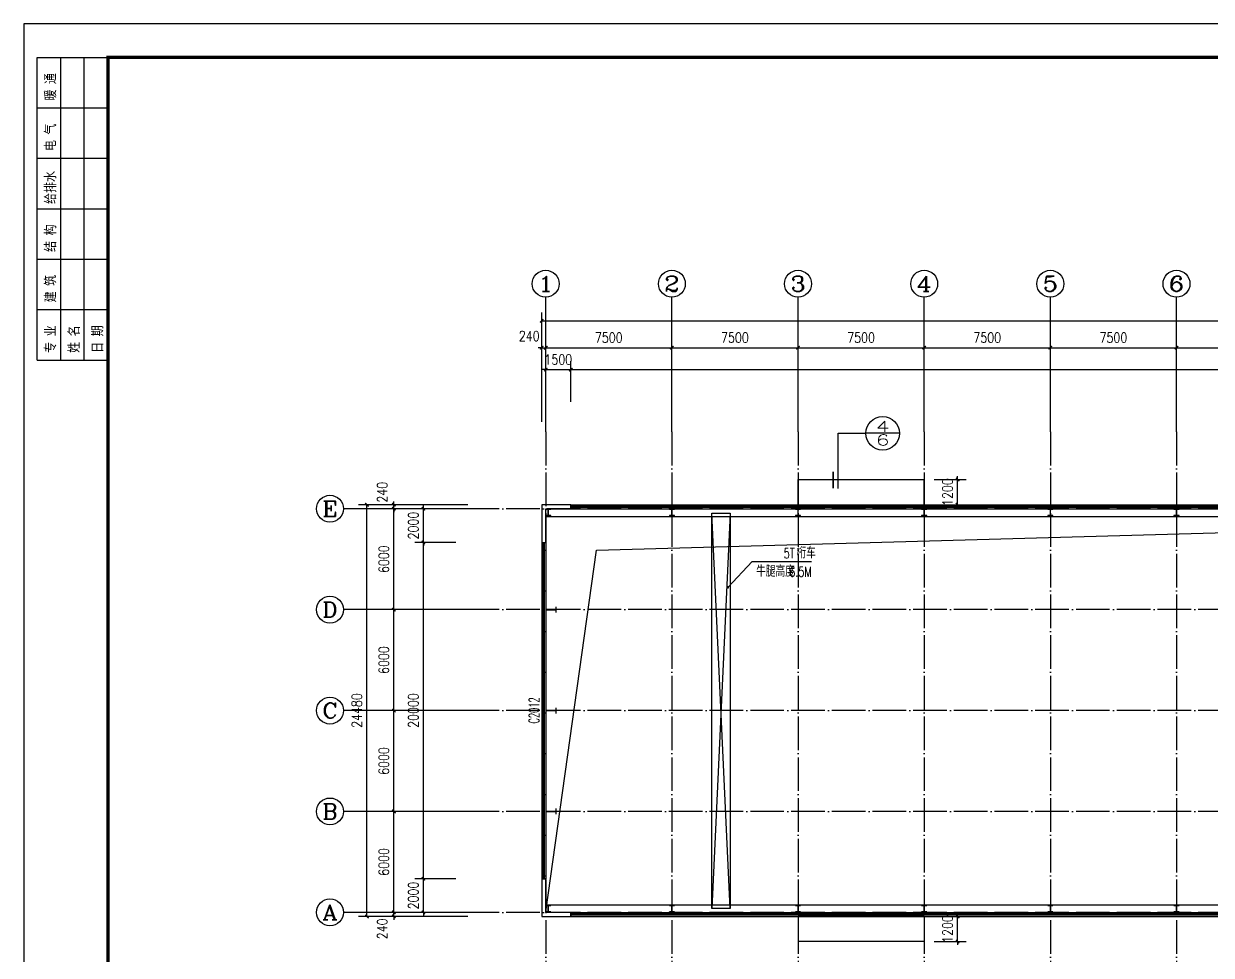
# Model space of a CAD drawing. Extents: x 3757684 to 3906284, y -130571 to 413559.
# Drawn here: x 3757684 to 3828280, y 116262 to 171652 of the extents above; entities that cross this region are included whole.
import ezdxf
from ezdxf.enums import TextEntityAlignment as Align

# ---------------------------------------------------------------- set-up
doc = ezdxf.new("R2010")
doc.units = 0
doc.header["$LTSCALE"] = 1000
doc.header["$MEASUREMENT"] = 0
doc.linetypes.add('DOTE', pattern=[2.42, 2, -0.2, 0.02, -0.2])
doc.layers.get('0').update_dxf_attribs({"color": 4, "linetype": 'CONTINUOUS'})
doc.layers.get('Defpoints').update_dxf_attribs({"linetype": 'CONTINUOUS'})
for name, color, linetype in [('AXIS', 3, 'CONTINUOUS'), ('AXIS_TEXT', 7, 'CONTINUOUS'), ('COLUMN', 9, 'CONTINUOUS'), ('DIM_IDEN', 3, 'CONTINUOUS'), ('DIM_LEAD', 3, 'CONTINUOUS'), ('DOTE', 1, 'CONTINUOUS'), ('PUB_DIM', 3, 'CONTINUOUS'), ('PUB_TEXT', 7, 'CONTINUOUS'), ('PUB_TITLE', 4, 'CONTINUOUS'), ('STAIR', 2, 'CONTINUOUS'), ('WALL', 5, 'CONTINUOUS'), ('WINDOW', 4, 'CONTINUOUS')]:
    doc.layers.add(name, color=color, linetype=linetype)
doc.styles.add('_SIMPLEX', font='SIMPLEX.shx', dxfattribs={"width": 0.8})
doc.styles.add('_TCH_AXIS', font='COMPLEX', dxfattribs={"bigfont": 'GBCBIG'})
doc.styles.add('_TCH_DIM', font='SIMPLEX', dxfattribs={"bigfont": 'GBCBIG'})
doc.styles.add('_TCH_LABEL', font='COMPLEX', dxfattribs={"bigfont": 'GBCBIG'})
doc.styles.add('COMPLEX', font='COMPLEX')
doc.styles.add('DIM_FONT', font='SIMPLEX.shx', dxfattribs={"width": 0.8})
doc.styles.add('ht', font='simhei_0.ttf', dxfattribs={"width": 0.8})
doc.dimstyles.new('DIMN200', dxfattribs={"dimscale": 2, "dimtxt": 300, "dimasz": 100, "dimexe": 250, "dimexo": 300, "dimgap": 150, "dimtad": 1, "dimdec": 0, "dimzin": 0, "dimdsep": 46, "dimtxsty": 'DIM_FONT', "dimblk": 'ARCHTICK', "dimcen": 0.09, "dimclrt": 7, "dimazin": 2, "dimtfac": 1, "dimtdec": 0, "dimtix": 1, "dimtmove": 2, "dimatfit": 3, "dimfxl": 0, "dimtolj": 1, "dimtzin": 0, "dimarcsym": 0})

# ---------------------------------------------------------------- blocks, each defined once
blk = doc.blocks.new('A$C24B85BD5')
at = {"layer": 'PUB_TITLE'}
for p, q in [((0, 0), (0, 13500)), ((0, 13500), (3150, 13500)), ((1050, 0), (1050, 13500)), ((2100, 0), (2100, 13500)), ((3150, 0), (3150, 13500)), ((0, 11250), (3150, 11250)), ((0, 9000), (3150, 9000)), ((0, 6750), (3150, 6750)), ((0, 4500), (3150, 4500)), ((0, 2250), (3150, 2250)), ((0, 0), (3150, 0))]:
    blk.add_line(p, q, dxfattribs=at)
at = {"layer": 'PUB_TITLE', "style": 'ht', "width": 0.8}
for s, p in [('暖 通', (804, 11572)), ('电 气', (804, 9322)), ('给排水', (804, 6961)), ('结 构', (804, 4822)), ('建 筑', (804, 2572)), ('专 业', (804, 322)), ('姓 名', (1854, 322)), ('日 期', (2904, 322))]:
    blk.add_text(s, height=450, rotation=90, dxfattribs=at).set_placement(p)
blk = doc.blocks.new('_ArchTick')
at = {"color": 0, "linetype": 'ByBlock', "const_width": 0.4}
blk.add_lwpolyline([(-0.5, -0.5), (0.5, 0.5)], dxfattribs=at)
blk = doc.blocks.new('*D28')
at = {"layer": 'Defpoints', "color": 0}
for p in [(3811214, 118573), (3813200, 118573), (3811214, 117073)]:
    blk.add_point(p, dxfattribs=at)
at = {"layer": 'PUB_DIM', "color": 0, "lineweight": -2}
for p, q in [((3813200, 118573), (3813200, 118773)), ((3811814, 118573), (3813700, 118573)), ((3813200, 117073), (3813200, 118573)), ((3811814, 117073), (3813700, 117073)), ((3813200, 117073), (3813200, 116873))]:
    blk.add_line(p, q, dxfattribs=at)
at = {"layer": 'PUB_DIM', "color": 0, "lineweight": -2, "xscale": 200, "yscale": 200, "zscale": 200}
for p, rotation in [((3813200, 118573), 270), ((3813200, 117073), 90)]:
    blk.add_blockref('_ArchTick', p, dxfattribs=dict(at, rotation=rotation))
at = {"layer": 'PUB_DIM', "color": 7, "insert": (3812600, 117823), "char_height": 600, "attachment_point": 5, "rotation": 90, "style": 'DIM_FONT'}
blk.add_mtext('\\A1;1200', dxfattribs=at)
blk = doc.blocks.new('*D30')
at = {"layer": 'Defpoints', "color": 0}
for p in [(3811214, 144553), (3813200, 144553), (3811214, 143053)]:
    blk.add_point(p, dxfattribs=at)
at = {"layer": 'PUB_DIM', "color": 0, "lineweight": -2}
for p, q in [((3813200, 144553), (3813200, 144753)), ((3811814, 144553), (3813700, 144553)), ((3813200, 143053), (3813200, 144553)), ((3811814, 143053), (3813700, 143053)), ((3813200, 143053), (3813200, 142853))]:
    blk.add_line(p, q, dxfattribs=at)
at = {"layer": 'PUB_DIM', "color": 0, "lineweight": -2, "xscale": 200, "yscale": 200, "zscale": 200}
for p, rotation in [((3813200, 144553), 270), ((3813200, 143053), 90)]:
    blk.add_blockref('_ArchTick', p, dxfattribs=dict(at, rotation=rotation))
at = {"layer": 'PUB_DIM', "color": 7, "insert": (3812600, 143803), "char_height": 600, "attachment_point": 5, "rotation": 90, "style": 'DIM_FONT'}
blk.add_mtext('\\A1;1200', dxfattribs=at)
blk = doc.blocks.new('*D65')
at = {"layer": 'AXIS', "color": 0, "lineweight": -2}
for p, q in [((3784088, 118813), (3779188, 118813)), ((3779688, 118813), (3779688, 119013)), ((3779688, 118573), (3779688, 118813)), ((3784088, 118573), (3779188, 118573)), ((3779688, 118573), (3779688, 118373))]:
    blk.add_line(p, q, dxfattribs=at)
at = {"layer": 'Defpoints', "color": 0}
for p in [(3779688, 118813), (3784688, 118813), (3784688, 118573)]:
    blk.add_point(p, dxfattribs=at)
at = {"layer": 'AXIS', "color": 0, "lineweight": -2, "xscale": 200, "yscale": 200, "zscale": 200}
for p, rotation in [((3779688, 118813), 270), ((3779688, 118573), 90)]:
    blk.add_blockref('_ArchTick', p, dxfattribs=dict(at, rotation=rotation))
at = {"layer": 'AXIS', "color": 7, "insert": (3778998, 117833), "char_height": 600, "attachment_point": 5, "rotation": 90, "style": 'DIM_FONT'}
blk.add_mtext('\\A1;240', dxfattribs=at)
blk = doc.blocks.new('*D66')
at = {"layer": 'AXIS', "color": 0, "lineweight": -2}
for p, q in [((3784088, 124813), (3779188, 124813)), ((3779688, 118813), (3779688, 124813)), ((3784088, 118813), (3779188, 118813))]:
    blk.add_line(p, q, dxfattribs=at)
at = {"layer": 'Defpoints', "color": 0}
for p in [(3779688, 124813), (3784688, 124813), (3784688, 118813)]:
    blk.add_point(p, dxfattribs=at)
at = {"layer": 'AXIS', "color": 0, "lineweight": -2, "xscale": 200, "yscale": 200, "zscale": 200}
for p, rotation in [((3779688, 124813), 90), ((3779688, 118813), 270)]:
    blk.add_blockref('_ArchTick', p, dxfattribs=dict(at, rotation=rotation))
at = {"layer": 'AXIS', "color": 7, "insert": (3779088, 121813), "char_height": 600, "attachment_point": 5, "rotation": 90, "style": 'DIM_FONT'}
blk.add_mtext('\\A1;6000', dxfattribs=at)
blk = doc.blocks.new('*D67')
at = {"layer": 'AXIS', "color": 0, "lineweight": -2}
for p, q in [((3784088, 130813), (3779188, 130813)), ((3779688, 124813), (3779688, 130813)), ((3784088, 124813), (3779188, 124813))]:
    blk.add_line(p, q, dxfattribs=at)
at = {"layer": 'Defpoints', "color": 0}
for p in [(3779688, 130813), (3784688, 130813), (3784688, 124813)]:
    blk.add_point(p, dxfattribs=at)
at = {"layer": 'AXIS', "color": 0, "lineweight": -2, "xscale": 200, "yscale": 200, "zscale": 200}
for p, rotation in [((3779688, 130813), 90), ((3779688, 124813), 270)]:
    blk.add_blockref('_ArchTick', p, dxfattribs=dict(at, rotation=rotation))
at = {"layer": 'AXIS', "color": 7, "insert": (3779088, 127813), "char_height": 600, "attachment_point": 5, "rotation": 90, "style": 'DIM_FONT'}
blk.add_mtext('\\A1;6000', dxfattribs=at)
blk = doc.blocks.new('*D68')
at = {"layer": 'AXIS', "color": 0, "lineweight": -2}
for p, q in [((3784088, 136813), (3779188, 136813)), ((3779688, 130813), (3779688, 136813)), ((3784088, 130813), (3779188, 130813))]:
    blk.add_line(p, q, dxfattribs=at)
at = {"layer": 'Defpoints', "color": 0}
for p in [(3779688, 136813), (3784688, 136813), (3784688, 130813)]:
    blk.add_point(p, dxfattribs=at)
at = {"layer": 'AXIS', "color": 0, "lineweight": -2, "xscale": 200, "yscale": 200, "zscale": 200}
for p, rotation in [((3779688, 136813), 90), ((3779688, 130813), 270)]:
    blk.add_blockref('_ArchTick', p, dxfattribs=dict(at, rotation=rotation))
at = {"layer": 'AXIS', "color": 7, "insert": (3779088, 133813), "char_height": 600, "attachment_point": 5, "rotation": 90, "style": 'DIM_FONT'}
blk.add_mtext('\\A1;6000', dxfattribs=at)
blk = doc.blocks.new('*D69')
at = {"layer": 'AXIS', "color": 0, "lineweight": -2}
for p, q in [((3784088, 142813), (3779188, 142813)), ((3779688, 136813), (3779688, 142813)), ((3784088, 136813), (3779188, 136813))]:
    blk.add_line(p, q, dxfattribs=at)
at = {"layer": 'Defpoints', "color": 0}
for p in [(3779688, 142813), (3784688, 142813), (3784688, 136813)]:
    blk.add_point(p, dxfattribs=at)
at = {"layer": 'AXIS', "color": 0, "lineweight": -2, "xscale": 200, "yscale": 200, "zscale": 200}
for p, rotation in [((3779688, 142813), 90), ((3779688, 136813), 270)]:
    blk.add_blockref('_ArchTick', p, dxfattribs=dict(at, rotation=rotation))
at = {"layer": 'AXIS', "color": 7, "insert": (3779088, 139813), "char_height": 600, "attachment_point": 5, "rotation": 90, "style": 'DIM_FONT'}
blk.add_mtext('\\A1;6000', dxfattribs=at)
blk = doc.blocks.new('*D70')
at = {"layer": 'AXIS', "color": 0, "lineweight": -2}
for p, q in [((3784088, 143053), (3779188, 143053)), ((3784088, 142813), (3779188, 142813)), ((3779688, 143053), (3779688, 143253)), ((3779688, 142813), (3779688, 143053)), ((3779688, 142813), (3779688, 142613))]:
    blk.add_line(p, q, dxfattribs=at)
at = {"layer": 'Defpoints', "color": 0}
for p in [(3779688, 143053), (3784688, 143053), (3784688, 142813)]:
    blk.add_point(p, dxfattribs=at)
at = {"layer": 'AXIS', "color": 0, "lineweight": -2, "xscale": 200, "yscale": 200, "zscale": 200}
for p, rotation in [((3779688, 143053), 270), ((3779688, 142813), 90)]:
    blk.add_blockref('_ArchTick', p, dxfattribs=dict(at, rotation=rotation))
at = {"layer": 'AXIS', "color": 7, "insert": (3778998, 143793), "char_height": 600, "attachment_point": 5, "rotation": 90, "style": 'DIM_FONT'}
blk.add_mtext('\\A1;240', dxfattribs=at)
blk = doc.blocks.new('*D71')
at = {"layer": 'AXIS', "color": 0, "lineweight": -2}
for p, q in [((3784088, 143053), (3777588, 143053)), ((3778088, 118573), (3778088, 143053)), ((3784088, 118573), (3777588, 118573))]:
    blk.add_line(p, q, dxfattribs=at)
at = {"layer": 'Defpoints', "color": 0}
for p in [(3778088, 143053), (3784688, 143053), (3784688, 118573)]:
    blk.add_point(p, dxfattribs=at)
at = {"layer": 'AXIS', "color": 0, "lineweight": -2, "xscale": 200, "yscale": 200, "zscale": 200}
for p, rotation in [((3778088, 143053), 90), ((3778088, 118573), 270)]:
    blk.add_blockref('_ArchTick', p, dxfattribs=dict(at, rotation=rotation))
at = {"layer": 'AXIS', "color": 7, "insert": (3777488, 130813), "char_height": 600, "attachment_point": 5, "rotation": 90, "style": 'DIM_FONT'}
blk.add_mtext('\\A1;24480', dxfattribs=at)
blk = doc.blocks.new('*D72')
at = {"layer": 'AXIS', "color": 0, "lineweight": -2}
for p, q in [((3788474, 147990), (3788474, 152890)), ((3788714, 147990), (3788714, 152890)), ((3788474, 152390), (3788274, 152390)), ((3788474, 152390), (3788714, 152390)), ((3788714, 152390), (3788914, 152390))]:
    blk.add_line(p, q, dxfattribs=at)
at = {"layer": 'Defpoints', "color": 0}
for p in [(3788714, 152390), (3788474, 147390), (3788714, 147390)]:
    blk.add_point(p, dxfattribs=at)
at = {"layer": 'AXIS', "color": 0, "lineweight": -2, "xscale": 200, "yscale": 200, "zscale": 200}
blk.add_blockref('_ArchTick', (3788474, 152390), dxfattribs=at)
at = {"layer": 'AXIS', "color": 0, "lineweight": -2, "xscale": 200, "yscale": 200, "zscale": 200, "rotation": 180}
blk.add_blockref('_ArchTick', (3788714, 152390), dxfattribs=at)
at = {"layer": 'AXIS', "color": 7, "insert": (3787734, 153080), "char_height": 600, "attachment_point": 5, "style": 'DIM_FONT'}
blk.add_mtext('\\A1;240', dxfattribs=at)
blk = doc.blocks.new('*D73')
at = {"layer": 'AXIS', "color": 0, "lineweight": -2}
for p, q in [((3788714, 147990), (3788714, 152890)), ((3796214, 147990), (3796214, 152890)), ((3788714, 152390), (3796214, 152390))]:
    blk.add_line(p, q, dxfattribs=at)
at = {"layer": 'Defpoints', "color": 0}
for p in [(3796214, 152390), (3788714, 147390), (3796214, 147390)]:
    blk.add_point(p, dxfattribs=at)
at = {"layer": 'AXIS', "color": 0, "lineweight": -2, "xscale": 200, "yscale": 200, "zscale": 200, "rotation": 180}
blk.add_blockref('_ArchTick', (3788714, 152390), dxfattribs=at)
at = {"layer": 'AXIS', "color": 0, "lineweight": -2, "xscale": 200, "yscale": 200, "zscale": 200}
blk.add_blockref('_ArchTick', (3796214, 152390), dxfattribs=at)
at = {"layer": 'AXIS', "color": 7, "insert": (3792464, 152990), "char_height": 600, "attachment_point": 5, "style": 'DIM_FONT'}
blk.add_mtext('\\A1;7500', dxfattribs=at)
blk = doc.blocks.new('*D74')
at = {"layer": 'AXIS', "color": 0, "lineweight": -2}
for p, q in [((3796214, 147990), (3796214, 152890)), ((3803714, 147990), (3803714, 152890)), ((3796214, 152390), (3803714, 152390))]:
    blk.add_line(p, q, dxfattribs=at)
at = {"layer": 'Defpoints', "color": 0}
for p in [(3803714, 152390), (3796214, 147390), (3803714, 147390)]:
    blk.add_point(p, dxfattribs=at)
at = {"layer": 'AXIS', "color": 0, "lineweight": -2, "xscale": 200, "yscale": 200, "zscale": 200, "rotation": 180}
blk.add_blockref('_ArchTick', (3796214, 152390), dxfattribs=at)
at = {"layer": 'AXIS', "color": 0, "lineweight": -2, "xscale": 200, "yscale": 200, "zscale": 200}
blk.add_blockref('_ArchTick', (3803714, 152390), dxfattribs=at)
at = {"layer": 'AXIS', "color": 7, "insert": (3799964, 152990), "char_height": 600, "attachment_point": 5, "style": 'DIM_FONT'}
blk.add_mtext('\\A1;7500', dxfattribs=at)
blk = doc.blocks.new('*D75')
at = {"layer": 'AXIS', "color": 0, "lineweight": -2}
for p, q in [((3803714, 147990), (3803714, 152890)), ((3811214, 147990), (3811214, 152890)), ((3803714, 152390), (3811214, 152390))]:
    blk.add_line(p, q, dxfattribs=at)
at = {"layer": 'Defpoints', "color": 0}
for p in [(3811214, 152390), (3803714, 147390), (3811214, 147390)]:
    blk.add_point(p, dxfattribs=at)
at = {"layer": 'AXIS', "color": 0, "lineweight": -2, "xscale": 200, "yscale": 200, "zscale": 200, "rotation": 180}
blk.add_blockref('_ArchTick', (3803714, 152390), dxfattribs=at)
at = {"layer": 'AXIS', "color": 0, "lineweight": -2, "xscale": 200, "yscale": 200, "zscale": 200}
blk.add_blockref('_ArchTick', (3811214, 152390), dxfattribs=at)
at = {"layer": 'AXIS', "color": 7, "insert": (3807464, 152990), "char_height": 600, "attachment_point": 5, "style": 'DIM_FONT'}
blk.add_mtext('\\A1;7500', dxfattribs=at)
blk = doc.blocks.new('*D76')
at = {"layer": 'AXIS', "color": 0, "lineweight": -2}
for p, q in [((3811214, 147990), (3811214, 152890)), ((3818714, 147990), (3818714, 152890)), ((3811214, 152390), (3818714, 152390))]:
    blk.add_line(p, q, dxfattribs=at)
at = {"layer": 'Defpoints', "color": 0}
for p in [(3818714, 152390), (3811214, 147390), (3818714, 147390)]:
    blk.add_point(p, dxfattribs=at)
at = {"layer": 'AXIS', "color": 0, "lineweight": -2, "xscale": 200, "yscale": 200, "zscale": 200, "rotation": 180}
blk.add_blockref('_ArchTick', (3811214, 152390), dxfattribs=at)
at = {"layer": 'AXIS', "color": 0, "lineweight": -2, "xscale": 200, "yscale": 200, "zscale": 200}
blk.add_blockref('_ArchTick', (3818714, 152390), dxfattribs=at)
at = {"layer": 'AXIS', "color": 7, "insert": (3814964, 152990), "char_height": 600, "attachment_point": 5, "style": 'DIM_FONT'}
blk.add_mtext('\\A1;7500', dxfattribs=at)
blk = doc.blocks.new('*D77')
at = {"layer": 'AXIS', "color": 0, "lineweight": -2}
for p, q in [((3818714, 147990), (3818714, 152890)), ((3826214, 147990), (3826214, 152890)), ((3818714, 152390), (3826214, 152390))]:
    blk.add_line(p, q, dxfattribs=at)
at = {"layer": 'Defpoints', "color": 0}
for p in [(3826214, 152390), (3818714, 147390), (3826214, 147390)]:
    blk.add_point(p, dxfattribs=at)
at = {"layer": 'AXIS', "color": 0, "lineweight": -2, "xscale": 200, "yscale": 200, "zscale": 200, "rotation": 180}
blk.add_blockref('_ArchTick', (3818714, 152390), dxfattribs=at)
at = {"layer": 'AXIS', "color": 0, "lineweight": -2, "xscale": 200, "yscale": 200, "zscale": 200}
blk.add_blockref('_ArchTick', (3826214, 152390), dxfattribs=at)
at = {"layer": 'AXIS', "color": 7, "insert": (3822464, 152990), "char_height": 600, "attachment_point": 5, "style": 'DIM_FONT'}
blk.add_mtext('\\A1;7500', dxfattribs=at)
blk = doc.blocks.new('*D78')
at = {"layer": 'AXIS', "color": 0, "lineweight": -2}
for p, q in [((3826214, 147990), (3826214, 152890)), ((3833714, 147990), (3833714, 152890)), ((3826214, 152390), (3833714, 152390))]:
    blk.add_line(p, q, dxfattribs=at)
at = {"layer": 'Defpoints', "color": 0}
for p in [(3833714, 152390), (3826214, 147390), (3833714, 147390)]:
    blk.add_point(p, dxfattribs=at)
at = {"layer": 'AXIS', "color": 0, "lineweight": -2, "xscale": 200, "yscale": 200, "zscale": 200, "rotation": 180}
blk.add_blockref('_ArchTick', (3826214, 152390), dxfattribs=at)
at = {"layer": 'AXIS', "color": 0, "lineweight": -2, "xscale": 200, "yscale": 200, "zscale": 200}
blk.add_blockref('_ArchTick', (3833714, 152390), dxfattribs=at)
at = {"layer": 'AXIS', "color": 7, "insert": (3829964, 152990), "char_height": 600, "attachment_point": 5, "style": 'DIM_FONT'}
blk.add_mtext('\\A1;7500', dxfattribs=at)
blk = doc.blocks.new('*D86')
at = {"layer": 'AXIS', "color": 0, "lineweight": -2}
for p, q in [((3788474, 147990), (3788474, 154490)), ((3788474, 153990), (3878954, 153990)), ((3878954, 147990), (3878954, 154490))]:
    blk.add_line(p, q, dxfattribs=at)
at = {"layer": 'Defpoints', "color": 0}
for p in [(3878954, 153990), (3788474, 147390), (3878954, 147390)]:
    blk.add_point(p, dxfattribs=at)
at = {"layer": 'AXIS', "color": 0, "lineweight": -2, "xscale": 200, "yscale": 200, "zscale": 200, "rotation": 180}
blk.add_blockref('_ArchTick', (3788474, 153990), dxfattribs=at)
at = {"layer": 'AXIS', "color": 0, "lineweight": -2, "xscale": 200, "yscale": 200, "zscale": 200}
blk.add_blockref('_ArchTick', (3878954, 153990), dxfattribs=at)
at = {"layer": 'AXIS', "color": 7, "insert": (3833714, 154590), "char_height": 600, "attachment_point": 5, "style": 'DIM_FONT'}
blk.add_mtext('\\A1;90480', dxfattribs=at)
blk = doc.blocks.new('*D94')
at = {"layer": 'Defpoints', "color": 0}
for p in [(3781442, 142813), (3783962, 142813), (3783962, 140813)]:
    blk.add_point(p, dxfattribs=at)
at = {"layer": 'PUB_DIM', "color": 0, "lineweight": -2}
for p, q in [((3783362, 142813), (3780942, 142813)), ((3781442, 142813), (3781442, 143013)), ((3781442, 140813), (3781442, 142813)), ((3783362, 140813), (3780942, 140813)), ((3781442, 140813), (3781442, 140613))]:
    blk.add_line(p, q, dxfattribs=at)
at = {"layer": 'PUB_DIM', "color": 0, "lineweight": -2, "xscale": 200, "yscale": 200, "zscale": 200}
for p, rotation in [((3781442, 142813), 270), ((3781442, 140813), 90)]:
    blk.add_blockref('_ArchTick', p, dxfattribs=dict(at, rotation=rotation))
at = {"layer": 'PUB_DIM', "color": 7, "insert": (3780842, 141813), "char_height": 600, "attachment_point": 5, "rotation": 90, "style": 'DIM_FONT'}
blk.add_mtext('\\A1;2000', dxfattribs=at)
blk = doc.blocks.new('*D95')
at = {"layer": 'Defpoints', "color": 0}
for p in [(3781442, 140813), (3783962, 140813), (3783962, 120813)]:
    blk.add_point(p, dxfattribs=at)
at = {"layer": 'PUB_DIM', "color": 0, "lineweight": -2}
for p, q in [((3783362, 140813), (3780942, 140813)), ((3781442, 120813), (3781442, 140813)), ((3783362, 120813), (3780942, 120813))]:
    blk.add_line(p, q, dxfattribs=at)
at = {"layer": 'PUB_DIM', "color": 0, "lineweight": -2, "xscale": 200, "yscale": 200, "zscale": 200}
for p, rotation in [((3781442, 140813), 90), ((3781442, 120813), 270)]:
    blk.add_blockref('_ArchTick', p, dxfattribs=dict(at, rotation=rotation))
at = {"layer": 'PUB_DIM', "color": 7, "insert": (3780842, 130813), "char_height": 600, "attachment_point": 5, "rotation": 90, "style": 'DIM_FONT'}
blk.add_mtext('\\A1;20000', dxfattribs=at)
blk = doc.blocks.new('*D96')
at = {"layer": 'Defpoints', "color": 0}
for p in [(3781442, 120813), (3783962, 120813), (3783962, 118813)]:
    blk.add_point(p, dxfattribs=at)
at = {"layer": 'PUB_DIM', "color": 0, "lineweight": -2}
for p, q in [((3783362, 120813), (3780942, 120813)), ((3781442, 120813), (3781442, 121013)), ((3781442, 118813), (3781442, 120813)), ((3783362, 118813), (3780942, 118813)), ((3781442, 118813), (3781442, 118613))]:
    blk.add_line(p, q, dxfattribs=at)
at = {"layer": 'PUB_DIM', "color": 0, "lineweight": -2, "xscale": 200, "yscale": 200, "zscale": 200}
for p, rotation in [((3781442, 120813), 270), ((3781442, 118813), 90)]:
    blk.add_blockref('_ArchTick', p, dxfattribs=dict(at, rotation=rotation))
at = {"layer": 'PUB_DIM', "color": 7, "insert": (3780842, 119813), "char_height": 600, "attachment_point": 5, "rotation": 90, "style": 'DIM_FONT'}
blk.add_mtext('\\A1;2000', dxfattribs=at)
blk = doc.blocks.new('*D97')
at = {"layer": 'Defpoints', "color": 0}
for p in [(3790214, 151084), (3788714, 148564), (3790214, 148564)]:
    blk.add_point(p, dxfattribs=at)
at = {"layer": 'PUB_DIM', "color": 0, "lineweight": -2}
for p, q in [((3788714, 151084), (3788514, 151084)), ((3788714, 149164), (3788714, 151584)), ((3788714, 151084), (3790214, 151084)), ((3790214, 149164), (3790214, 151584)), ((3790214, 151084), (3790414, 151084))]:
    blk.add_line(p, q, dxfattribs=at)
at = {"layer": 'PUB_DIM', "color": 0, "lineweight": -2, "xscale": 200, "yscale": 200, "zscale": 200}
blk.add_blockref('_ArchTick', (3788714, 151084), dxfattribs=at)
at = {"layer": 'PUB_DIM', "color": 0, "lineweight": -2, "xscale": 200, "yscale": 200, "zscale": 200, "rotation": 180}
blk.add_blockref('_ArchTick', (3790214, 151084), dxfattribs=at)
at = {"layer": 'PUB_DIM', "color": 7, "insert": (3789464, 151684), "char_height": 600, "attachment_point": 5, "style": 'DIM_FONT'}
blk.add_mtext('\\A1;1500', dxfattribs=at)
blk = doc.blocks.new('*D98')
at = {"layer": 'Defpoints', "color": 0}
for p in [(3877214, 151084), (3790214, 148564), (3877214, 148564)]:
    blk.add_point(p, dxfattribs=at)
at = {"layer": 'PUB_DIM', "color": 0, "lineweight": -2}
for p, q in [((3790214, 149164), (3790214, 151584)), ((3790214, 151084), (3877214, 151084)), ((3877214, 149164), (3877214, 151584))]:
    blk.add_line(p, q, dxfattribs=at)
at = {"layer": 'PUB_DIM', "color": 0, "lineweight": -2, "xscale": 200, "yscale": 200, "zscale": 200, "rotation": 180}
blk.add_blockref('_ArchTick', (3790214, 151084), dxfattribs=at)
at = {"layer": 'PUB_DIM', "color": 0, "lineweight": -2, "xscale": 200, "yscale": 200, "zscale": 200}
blk.add_blockref('_ArchTick', (3877214, 151084), dxfattribs=at)
at = {"layer": 'PUB_DIM', "color": 7, "insert": (3833714, 151684), "char_height": 600, "attachment_point": 5, "style": 'DIM_FONT'}
blk.add_mtext('\\A1;87000', dxfattribs=at)
blk = doc.blocks.new('_AXISO')
blk.add_circle((0, 0), 0.5)
at = {"layer": 'AXIS_TEXT', "style": 'COMPLEX', "width": 1.041667}
blk.add_attdef('A', text='', height=0.56, dxfattribs=at).set_placement((-0.25, -0.28), (0.25, -0.28), align=Align.FIT)
blk = doc.blocks.new('$TCHSYS$WIN2D')
for p, q in [((-0.5, 0.5), (0.5, 0.5)), ((-0.5, 0.5), (-0.5, -0.5)), ((0.5, 0.5), (0.5, -0.5)), ((0.5, 0.16667), (-0.5, 0.16667)), ((0.5, -0.16667), (-0.5, -0.16667)), ((-0.5, -0.5), (0.5, -0.5))]:
    blk.add_line(p, q)

msp = doc.modelspace()

# ---------------------------------------------------------------- linework, layer by layer
for p, q in [((3788713.9, 142357.9), (3878713.9, 142357.9)), ((3799685.9, 119043.7, 0), (3798586.7, 142541.3, 0)), ((3799685.9, 142541.3, 0), (3798586.7, 119043.7, 0)), ((3788713.9, 119267.7), (3878713.9, 119267.7))]:
    msp.add_line(p, q)
msp.add_lwpolyline([(3788713.9, 118845.1), (3791730.1, 140359), (3878713.9, 142780.5)])
at = {"elevation": 0}
msp.add_lwpolyline([(3798586.7, 142541.3), (3799685.9, 142541.3), (3799685.9, 119043.7), (3798586.7, 119043.7)], close=True, dxfattribs=at)
at = {"layer": 'AXIS'}
for p, q in [((3788713.9, 147389.7), (3788713.9, 155389.7)), ((3796213.9, 147389.7), (3796213.9, 155389.7)), ((3803713.9, 147389.7), (3803713.9, 155389.7)), ((3811213.9, 147389.7), (3811213.9, 155389.7)), ((3818713.9, 147389.7), (3818713.9, 155389.7)), ((3826213.9, 147389.7), (3826213.9, 155389.7)), ((3784688, 142812.8), (3776688, 142812.8)), ((3784688, 136812.8), (3776688, 136812.8)), ((3784688, 130812.8), (3776688, 130812.8)), ((3784688, 124812.8), (3776688, 124812.8)), ((3784688, 118812.8), (3776688, 118812.8))]:
    msp.add_line(p, q, dxfattribs=at)
at = {"layer": 'COLUMN'}
for p, q in [((3789013.9, 142796.5), (3788713.9, 142796.5)), ((3788713.9, 142796.5), (3788713.9, 142780.5)), ((3788713.9, 142780.5), (3788853.9, 142780.5)), ((3788853.9, 142780.5), (3788858.9, 142775.5)), ((3788858.9, 142775.5), (3788858.9, 142417.5)), ((3788868.9, 142775.5), (3788873.9, 142780.5)), ((3788868.9, 142417.5), (3788868.9, 142775.5)), ((3788873.9, 142780.5), (3789013.9, 142780.5)), ((3789013.9, 142780.5), (3789013.9, 142796.5)), ((3796363.9, 142796.5), (3796063.9, 142796.5)), ((3796063.9, 142796.5), (3796063.9, 142780.5)), ((3796063.9, 142780.5), (3796203.9, 142780.5)), ((3796203.9, 142780.5), (3796208.9, 142775.5)), ((3796208.9, 142775.5), (3796208.9, 142417.5)), ((3796218.9, 142775.5), (3796223.9, 142780.5)), ((3796218.9, 142417.5), (3796218.9, 142775.5)), ((3796223.9, 142780.5), (3796363.9, 142780.5)), ((3796363.9, 142780.5), (3796363.9, 142796.5)), ((3803863.9, 142796.5), (3803563.9, 142796.5)), ((3803563.9, 142796.5), (3803563.9, 142780.5)), ((3803563.9, 142780.5), (3803703.9, 142780.5)), ((3803703.9, 142780.5), (3803708.9, 142775.5)), ((3803708.9, 142775.5), (3803708.9, 142417.5)), ((3803718.9, 142775.5), (3803723.9, 142780.5)), ((3803718.9, 142417.5), (3803718.9, 142775.5)), ((3803723.9, 142780.5), (3803863.9, 142780.5)), ((3803863.9, 142780.5), (3803863.9, 142796.5)), ((3811363.9, 142796.5), (3811063.9, 142796.5)), ((3811063.9, 142796.5), (3811063.9, 142780.5)), ((3811063.9, 142780.5), (3811203.9, 142780.5)), ((3811203.9, 142780.5), (3811208.9, 142775.5)), ((3811208.9, 142775.5), (3811208.9, 142417.5)), ((3811218.9, 142775.5), (3811223.9, 142780.5)), ((3811218.9, 142417.5), (3811218.9, 142775.5)), ((3811223.9, 142780.5), (3811363.9, 142780.5)), ((3811363.9, 142780.5), (3811363.9, 142796.5)), ((3818863.9, 142796.5), (3818563.9, 142796.5)), ((3818563.9, 142796.5), (3818563.9, 142780.5)), ((3818563.9, 142780.5), (3818703.9, 142780.5)), ((3818703.9, 142780.5), (3818708.9, 142775.5)), ((3818708.9, 142775.5), (3818708.9, 142417.5)), ((3818718.9, 142775.5), (3818723.9, 142780.5)), ((3818718.9, 142417.5), (3818718.9, 142775.5)), ((3818723.9, 142780.5), (3818863.9, 142780.5)), ((3818863.9, 142780.5), (3818863.9, 142796.5)), ((3826363.9, 142796.5), (3826063.9, 142796.5)), ((3826063.9, 142796.5), (3826063.9, 142780.5)), ((3826063.9, 142780.5), (3826203.9, 142780.5)), ((3826203.9, 142780.5), (3826208.9, 142775.5)), ((3826208.9, 142775.5), (3826208.9, 142417.5)), ((3826218.9, 142775.5), (3826223.9, 142780.5)), ((3826218.9, 142417.5), (3826218.9, 142775.5)), ((3826223.9, 142780.5), (3826363.9, 142780.5)), ((3826363.9, 142780.5), (3826363.9, 142796.5)), ((3788853.9, 142412.5), (3788713.9, 142412.5)), ((3788713.9, 142412.5), (3788713.9, 142396.5)), ((3788713.9, 142396.5), (3789013.9, 142396.5)), ((3788858.9, 142417.5), (3788853.9, 142412.5)), ((3788873.9, 142412.5), (3788868.9, 142417.5)), ((3789013.9, 142412.5), (3788873.9, 142412.5)), ((3789013.9, 142396.5), (3789013.9, 142412.5)), ((3796203.9, 142412.5), (3796063.9, 142412.5)), ((3796063.9, 142412.5), (3796063.9, 142396.5)), ((3796063.9, 142396.5), (3796363.9, 142396.5)), ((3796208.9, 142417.5), (3796203.9, 142412.5)), ((3796223.9, 142412.5), (3796218.9, 142417.5)), ((3796363.9, 142412.5), (3796223.9, 142412.5)), ((3796363.9, 142396.5), (3796363.9, 142412.5)), ((3803703.9, 142412.5), (3803563.9, 142412.5)), ((3803563.9, 142412.5), (3803563.9, 142396.5)), ((3803563.9, 142396.5), (3803863.9, 142396.5)), ((3803708.9, 142417.5), (3803703.9, 142412.5)), ((3803723.9, 142412.5), (3803718.9, 142417.5)), ((3803863.9, 142412.5), (3803723.9, 142412.5)), ((3803863.9, 142396.5), (3803863.9, 142412.5)), ((3811203.9, 142412.5), (3811063.9, 142412.5)), ((3811063.9, 142412.5), (3811063.9, 142396.5)), ((3811063.9, 142396.5), (3811363.9, 142396.5)), ((3811208.9, 142417.5), (3811203.9, 142412.5)), ((3811223.9, 142412.5), (3811218.9, 142417.5)), ((3811363.9, 142412.5), (3811223.9, 142412.5)), ((3811363.9, 142396.5), (3811363.9, 142412.5)), ((3818703.9, 142412.5), (3818563.9, 142412.5)), ((3818563.9, 142412.5), (3818563.9, 142396.5)), ((3818563.9, 142396.5), (3818863.9, 142396.5)), ((3818708.9, 142417.5), (3818703.9, 142412.5)), ((3818723.9, 142412.5), (3818718.9, 142417.5)), ((3818863.9, 142412.5), (3818723.9, 142412.5)), ((3818863.9, 142396.5), (3818863.9, 142412.5)), ((3826203.9, 142412.5), (3826063.9, 142412.5)), ((3826063.9, 142412.5), (3826063.9, 142396.5)), ((3826063.9, 142396.5), (3826363.9, 142396.5)), ((3826208.9, 142417.5), (3826203.9, 142412.5)), ((3826223.9, 142412.5), (3826218.9, 142417.5)), ((3826363.9, 142412.5), (3826223.9, 142412.5)), ((3826363.9, 142396.5), (3826363.9, 142412.5)), ((3788744.7, 136962.8), (3788728.7, 136962.8)), ((3788728.7, 136962.8), (3788728.7, 136662.8)), ((3788744.7, 136822.8), (3788744.7, 136962.8)), ((3789312.7, 136962.8), (3789312.7, 136822.8)), ((3789328.7, 136962.8), (3789312.7, 136962.8)), ((3789328.7, 136662.8), (3789328.7, 136962.8)), ((3788728.7, 136662.8), (3788744.7, 136662.8)), ((3788749.7, 136817.8), (3788744.7, 136822.8)), ((3788744.7, 136802.8), (3788749.7, 136807.8)), ((3788744.7, 136662.8), (3788744.7, 136802.8)), ((3789307.7, 136817.8), (3788749.7, 136817.8)), ((3788749.7, 136807.8), (3789307.7, 136807.8)), ((3789312.7, 136822.8), (3789307.7, 136817.8)), ((3789307.7, 136807.8), (3789312.7, 136802.8)), ((3789312.7, 136802.8), (3789312.7, 136662.8)), ((3789312.7, 136662.8), (3789328.7, 136662.8)), ((3788744.7, 130962.8), (3788728.7, 130962.8)), ((3788728.7, 130962.8), (3788728.7, 130662.8)), ((3788728.7, 130662.8), (3788744.7, 130662.8)), ((3788744.7, 130822.8), (3788744.7, 130962.8)), ((3788749.7, 130817.8), (3788744.7, 130822.8)), ((3788744.7, 130802.8), (3788749.7, 130807.8)), ((3788744.7, 130662.8), (3788744.7, 130802.8)), ((3789307.7, 130817.8), (3788749.7, 130817.8)), ((3788749.7, 130807.8), (3789307.7, 130807.8)), ((3789312.7, 130822.8), (3789307.7, 130817.8)), ((3789307.7, 130807.8), (3789312.7, 130802.8)), ((3789312.7, 130962.8), (3789312.7, 130822.8)), ((3789328.7, 130962.8), (3789312.7, 130962.8)), ((3789312.7, 130802.8), (3789312.7, 130662.8)), ((3789312.7, 130662.8), (3789328.7, 130662.8)), ((3789328.7, 130662.8), (3789328.7, 130962.8)), ((3788744.7, 124962.8), (3788728.7, 124962.8)), ((3788728.7, 124962.8), (3788728.7, 124662.8)), ((3788744.7, 124822.8), (3788744.7, 124962.8)), ((3789312.7, 124962.8), (3789312.7, 124822.8)), ((3789328.7, 124962.8), (3789312.7, 124962.8)), ((3789328.7, 124662.8), (3789328.7, 124962.8)), ((3788728.7, 124662.8), (3788744.7, 124662.8)), ((3788749.7, 124817.8), (3788744.7, 124822.8)), ((3788744.7, 124802.8), (3788749.7, 124807.8)), ((3788744.7, 124662.8), (3788744.7, 124802.8)), ((3789307.7, 124817.8), (3788749.7, 124817.8)), ((3788749.7, 124807.8), (3789307.7, 124807.8)), ((3789312.7, 124822.8), (3789307.7, 124817.8)), ((3789307.7, 124807.8), (3789312.7, 124802.8)), ((3789312.7, 124802.8), (3789312.7, 124662.8)), ((3789312.7, 124662.8), (3789328.7, 124662.8)), ((3789013.9, 119229.1), (3788713.9, 119229.1)), ((3788713.9, 119229.1), (3788713.9, 119213.1)), ((3788713.9, 119213.1), (3788853.9, 119213.1)), ((3788853.9, 118845.1), (3788713.9, 118845.1)), ((3788713.9, 118845.1), (3788713.9, 118829.1)), ((3788713.9, 118829.1), (3789013.9, 118829.1)), ((3788853.9, 119213.1), (3788858.9, 119208.1)), ((3788858.9, 118850.1), (3788853.9, 118845.1)), ((3788858.9, 119208.1), (3788858.9, 118850.1)), ((3788868.9, 119208.1), (3788873.9, 119213.1)), ((3788868.9, 118850.1), (3788868.9, 119208.1)), ((3788873.9, 118845.1), (3788868.9, 118850.1)), ((3788873.9, 119213.1), (3789013.9, 119213.1)), ((3789013.9, 118845.1), (3788873.9, 118845.1)), ((3789013.9, 119213.1), (3789013.9, 119229.1)), ((3789013.9, 118829.1), (3789013.9, 118845.1)), ((3796363.9, 119229.1), (3796063.9, 119229.1)), ((3796063.9, 119229.1), (3796063.9, 119213.1)), ((3796063.9, 119213.1), (3796203.9, 119213.1)), ((3796203.9, 118845.1), (3796063.9, 118845.1)), ((3796063.9, 118845.1), (3796063.9, 118829.1)), ((3796063.9, 118829.1), (3796363.9, 118829.1)), ((3796203.9, 119213.1), (3796208.9, 119208.1)), ((3796208.9, 118850.1), (3796203.9, 118845.1)), ((3796208.9, 119208.1), (3796208.9, 118850.1)), ((3796218.9, 119208.1), (3796223.9, 119213.1)), ((3796218.9, 118850.1), (3796218.9, 119208.1)), ((3796223.9, 118845.1), (3796218.9, 118850.1)), ((3796223.9, 119213.1), (3796363.9, 119213.1)), ((3796363.9, 118845.1), (3796223.9, 118845.1)), ((3796363.9, 119213.1), (3796363.9, 119229.1)), ((3796363.9, 118829.1), (3796363.9, 118845.1)), ((3803863.9, 119229.1), (3803563.9, 119229.1)), ((3803563.9, 119229.1), (3803563.9, 119213.1)), ((3803563.9, 119213.1), (3803703.9, 119213.1)), ((3803703.9, 118845.1), (3803563.9, 118845.1)), ((3803563.9, 118845.1), (3803563.9, 118829.1)), ((3803563.9, 118829.1), (3803863.9, 118829.1)), ((3803703.9, 119213.1), (3803708.9, 119208.1)), ((3803708.9, 118850.1), (3803703.9, 118845.1)), ((3803708.9, 119208.1), (3803708.9, 118850.1)), ((3803718.9, 119208.1), (3803723.9, 119213.1)), ((3803718.9, 118850.1), (3803718.9, 119208.1)), ((3803723.9, 118845.1), (3803718.9, 118850.1)), ((3803723.9, 119213.1), (3803863.9, 119213.1)), ((3803863.9, 118845.1), (3803723.9, 118845.1)), ((3803863.9, 119213.1), (3803863.9, 119229.1)), ((3803863.9, 118829.1), (3803863.9, 118845.1)), ((3811363.9, 119229.1), (3811063.9, 119229.1)), ((3811063.9, 119229.1), (3811063.9, 119213.1)), ((3811063.9, 119213.1), (3811203.9, 119213.1)), ((3811203.9, 118845.1), (3811063.9, 118845.1)), ((3811063.9, 118845.1), (3811063.9, 118829.1)), ((3811063.9, 118829.1), (3811363.9, 118829.1)), ((3811203.9, 119213.1), (3811208.9, 119208.1)), ((3811208.9, 118850.1), (3811203.9, 118845.1)), ((3811208.9, 119208.1), (3811208.9, 118850.1)), ((3811218.9, 119208.1), (3811223.9, 119213.1)), ((3811218.9, 118850.1), (3811218.9, 119208.1)), ((3811223.9, 118845.1), (3811218.9, 118850.1)), ((3811223.9, 119213.1), (3811363.9, 119213.1)), ((3811363.9, 118845.1), (3811223.9, 118845.1)), ((3811363.9, 119213.1), (3811363.9, 119229.1)), ((3811363.9, 118829.1), (3811363.9, 118845.1)), ((3818863.9, 119229.1), (3818563.9, 119229.1)), ((3818563.9, 119229.1), (3818563.9, 119213.1)), ((3818563.9, 119213.1), (3818703.9, 119213.1)), ((3818703.9, 118845.1), (3818563.9, 118845.1)), ((3818563.9, 118845.1), (3818563.9, 118829.1)), ((3818563.9, 118829.1), (3818863.9, 118829.1)), ((3818703.9, 119213.1), (3818708.9, 119208.1)), ((3818708.9, 118850.1), (3818703.9, 118845.1)), ((3818708.9, 119208.1), (3818708.9, 118850.1)), ((3818718.9, 119208.1), (3818723.9, 119213.1)), ((3818718.9, 118850.1), (3818718.9, 119208.1)), ((3818723.9, 118845.1), (3818718.9, 118850.1)), ((3818723.9, 119213.1), (3818863.9, 119213.1)), ((3818863.9, 118845.1), (3818723.9, 118845.1)), ((3818863.9, 119213.1), (3818863.9, 119229.1)), ((3818863.9, 118829.1), (3818863.9, 118845.1)), ((3826363.9, 119229.1), (3826063.9, 119229.1)), ((3826063.9, 119229.1), (3826063.9, 119213.1)), ((3826063.9, 119213.1), (3826203.9, 119213.1)), ((3826203.9, 118845.1), (3826063.9, 118845.1)), ((3826063.9, 118845.1), (3826063.9, 118829.1)), ((3826063.9, 118829.1), (3826363.9, 118829.1)), ((3826203.9, 119213.1), (3826208.9, 119208.1)), ((3826208.9, 118850.1), (3826203.9, 118845.1)), ((3826208.9, 119208.1), (3826208.9, 118850.1)), ((3826218.9, 119208.1), (3826223.9, 119213.1)), ((3826218.9, 118850.1), (3826218.9, 119208.1)), ((3826223.9, 118845.1), (3826218.9, 118850.1)), ((3826223.9, 119213.1), (3826363.9, 119213.1)), ((3826363.9, 118845.1), (3826223.9, 118845.1)), ((3826363.9, 119213.1), (3826363.9, 119229.1)), ((3826363.9, 118829.1), (3826363.9, 118845.1))]:
    msp.add_line(p, q, dxfattribs=at)
at = {"layer": 'DIM_IDEN'}
for p, q in [((3806100.2, 147299.2), (3807748.4, 147299.2)), ((3806100.2, 144023.2), (3806100.2, 147299.2)), ((3809748.4, 147299.2), (3807748.4, 147299.2))]:
    msp.add_line(p, q, dxfattribs=at)
at = {"layer": 'DIM_IDEN', "const_width": 100}
msp.add_lwpolyline([(3805800.2, 144023.2), (3805800.2, 145023.2)], dxfattribs=at)
at = {"layer": 'DIM_IDEN'}
msp.add_circle((3808748.4, 147299.2), 1000, dxfattribs=at)
at = {"layer": 'DIM_LEAD'}
for p, q in [((3799539.2, 138139.7), (3800982.8, 139666.2)), ((3800982.8, 139666.2), (3804512.6, 139666.2))]:
    msp.add_line(p, q, dxfattribs=at)
at = {"layer": 'DIM_LEAD', "const_width": 80}
msp.add_lwpolyline([(3799511.7, 138110.6, 1), (3799566.7, 138168.7, 1)], format="xyb", close=True, dxfattribs=at)
at = {"layer": 'DOTE', "linetype": 'DOTE'}
for p, q in [((3788713.9, 147389.7, 0), (3788713.9, 113918.3, 0)), ((3796213.9, 147389.7, 0), (3796213.9, 113918.3, 0)), ((3803713.9, 147389.7, 0), (3803713.9, 113918.3, 0)), ((3811213.9, 147389.7, 0), (3811213.9, 113918.3, 0)), ((3818713.9, 147389.7, 0), (3818713.9, 113918.3, 0)), ((3826213.9, 147389.7, 0), (3826213.9, 113918.3, 0)), ((3882739.8, 142812.8, 0), (3784688, 142812.8, 0)), ((3882739.8, 136812.8, 0), (3784688, 136812.8, 0)), ((3882739.8, 130812.8, 0), (3784688, 130812.8, 0)), ((3882739.8, 124812.8, 0), (3784688, 124812.8, 0)), ((3882739.8, 118812.8, 0), (3784688, 118812.8, 0))]:
    msp.add_line(p, q, dxfattribs=at)
at = {"layer": 'PUB_TITLE', "elevation": 0}
msp.add_lwpolyline([(3757684, 87652), (3906284, 87652), (3906284, 171652), (3757684, 171652)], close=True, dxfattribs=at)
at = {"layer": 'PUB_TITLE', "const_width": 200, "elevation": 0}
msp.add_lwpolyline([(3762684, 89652), (3904284, 89652), (3904284, 169652), (3762684, 169652)], close=True, dxfattribs=at)
at = {"layer": 'STAIR'}
for p, q in [((3803713.9, 143052.8), (3803713.9, 144552.8)), ((3803713.9, 144552.8), (3811213.9, 144552.8)), ((3811213.9, 143052.8), (3811213.9, 144552.8)), ((3803713.9, 143052.8), (3811213.9, 143052.8)), ((3811213.9, 118572.8), (3803713.9, 118572.8)), ((3803713.9, 118572.8), (3803713.9, 117072.8)), ((3811213.9, 118572.8), (3811213.9, 117072.8)), ((3811213.9, 117072.8), (3803713.9, 117072.8))]:
    msp.add_line(p, q, dxfattribs=at)
at = {"layer": 'WALL'}
for p, q in [((3788473.9, 143052.8), (3788473.9, 140812.8)), ((3790213.9, 143052.8), (3788473.9, 143052.8)), ((3788713.9, 140812.8), (3788713.9, 142812.8)), ((3788713.9, 142812.8), (3790213.9, 142812.8)), ((3790213.9, 142812.8), (3790213.9, 143052.8)), ((3788473.9, 140812.8), (3788713.9, 140812.8)), ((3788713.9, 120812.8), (3788473.9, 120812.8)), ((3788473.9, 120812.8), (3788473.9, 118572.8)), ((3788713.9, 118812.8), (3788713.9, 120812.8)), ((3790213.9, 118812.8), (3788713.9, 118812.8)), ((3790213.9, 118572.8), (3790213.9, 118812.8)), ((3788473.9, 118572.8), (3790213.9, 118572.8))]:
    msp.add_line(p, q, dxfattribs=at)

# ---------------------------------------------------------------- block references
at = {"xscale": 1.333329999819398, "yscale": 1.333329999819398, "zscale": 1.33333}
msp.add_blockref('A$C24B85BD5', (3758484.1, 151652, 0), dxfattribs=at)
at = {"layer": 'AXIS'}
ref = msp.add_blockref('_AXISO', (3788713.9, 156189.7), dxfattribs=dict(at, xscale=1600, yscale=1600, zscale=1600))
ref.add_attrib('A', '1', dxfattribs={"layer": 'AXIS_TEXT', "height": 905.1, "style": '_TCH_AXIS', "width": 2.333333}).set_placement((3788261.4, 155737.2), (3789166.4, 155737.2), align=Align.FIT)
ref = msp.add_blockref('_AXISO', (3796213.9, 156189.7), dxfattribs=dict(at, xscale=1600, yscale=1600, zscale=1600))
ref.add_attrib('A', '2', dxfattribs={"layer": 'AXIS_TEXT', "height": 905.1, "style": '_TCH_AXIS', "width": 1.5}).set_placement((3795761.4, 155737.2), (3796666.4, 155737.2), align=Align.FIT)
ref = msp.add_blockref('_AXISO', (3803713.9, 156189.7), dxfattribs=dict(at, xscale=1600, yscale=1600, zscale=1600))
ref.add_attrib('A', '3', dxfattribs={"layer": 'AXIS_TEXT', "height": 905.1, "style": '_TCH_AXIS', "width": 1.5}).set_placement((3803261.4, 155737.2), (3804166.4, 155737.2), align=Align.FIT)
ref = msp.add_blockref('_AXISO', (3811213.9, 156189.7), dxfattribs=dict(at, xscale=1600, yscale=1600, zscale=1600))
ref.add_attrib('A', '4', dxfattribs={"layer": 'AXIS_TEXT', "height": 905.1, "style": '_TCH_AXIS', "width": 1.3125}).set_placement((3810761.4, 155737.2), (3811666.4, 155737.2), align=Align.FIT)
ref = msp.add_blockref('_AXISO', (3818713.9, 156189.7), dxfattribs=dict(at, xscale=1600, yscale=1600, zscale=1600))
ref.add_attrib('A', '5', dxfattribs={"layer": 'AXIS_TEXT', "height": 905.1, "style": '_TCH_AXIS', "width": 1.5}).set_placement((3818261.4, 155737.2), (3819166.4, 155737.2), align=Align.FIT)
ref = msp.add_blockref('_AXISO', (3826213.9, 156189.7), dxfattribs=dict(at, xscale=1600, yscale=1600, zscale=1600))
ref.add_attrib('A', '6', dxfattribs={"layer": 'AXIS_TEXT', "height": 905.1, "style": '_TCH_AXIS', "width": 1.5}).set_placement((3825761.4, 155737.2), (3826666.4, 155737.2), align=Align.FIT)
ref = msp.add_blockref('_AXISO', (3775888, 142812.8), dxfattribs=dict(at, xscale=1600, yscale=1600, zscale=1600))
ref.add_attrib('A', 'E', dxfattribs={"layer": 'AXIS_TEXT', "height": 905.1, "style": '_TCH_AXIS', "width": 1.3125}).set_placement((3775435.5, 142360.2), (3776340.5, 142360.2), align=Align.FIT)
ref = msp.add_blockref('_AXISO', (3775888, 136812.8), dxfattribs=dict(at, xscale=1600, yscale=1600, zscale=1600))
ref.add_attrib('A', 'D', dxfattribs={"layer": 'AXIS_TEXT', "height": 905.1, "style": '_TCH_AXIS', "width": 1.235294}).set_placement((3775435.5, 136360.2), (3776340.5, 136360.2), align=Align.FIT)
ref = msp.add_blockref('_AXISO', (3775888, 130812.8), dxfattribs=dict(at, xscale=1600, yscale=1600, zscale=1600))
ref.add_attrib('A', 'C', dxfattribs={"layer": 'AXIS_TEXT', "height": 905.1, "style": '_TCH_AXIS', "width": 1.4}).set_placement((3775435.5, 130360.2), (3776340.5, 130360.2), align=Align.FIT)
ref = msp.add_blockref('_AXISO', (3775888, 124812.8), dxfattribs=dict(at, xscale=1600, yscale=1600, zscale=1600))
ref.add_attrib('A', 'B', dxfattribs={"layer": 'AXIS_TEXT', "height": 905.1, "style": '_TCH_AXIS', "width": 1.235294}).set_placement((3775435.5, 124360.2), (3776340.5, 124360.2), align=Align.FIT)
ref = msp.add_blockref('_AXISO', (3775888, 118812.8), dxfattribs=dict(at, xscale=1600, yscale=1600, zscale=1600))
ref.add_attrib('A', 'A', dxfattribs={"layer": 'AXIS_TEXT', "height": 905.1, "style": '_TCH_AXIS', "width": 1.166667}).set_placement((3775435.5, 118360.2), (3776340.5, 118360.2), align=Align.FIT)
at = {"layer": 'WINDOW'}
for p, xscale, yscale, zscale, rotation in [((3833713.9, 142932.8), 87000, -240, 87000, 359.9999999999305), ((3788593.9, 130812.8), 20000, -240, 20000, 270.0000000006148), ((3833713.9, 118692.8), 87000, 240, 87000, 6.948027720146435e-11)]:
    msp.add_blockref('$TCHSYS$WIN2D', p, dxfattribs=dict(at, xscale=xscale, yscale=yscale, zscale=zscale, rotation=rotation))

# ---------------------------------------------------------------- texts
at = {"layer": 'PUB_TEXT', "style": '_TCH_LABEL'}
for s, width, p, p2 in [('4', 1.640625, (3808345.9, 147379.7), (3809150.9, 147379.7)), ('6', 1.875, (3808345.9, 146574.7), (3809150.9, 146574.7))]:
    msp.add_text(s, height=644, dxfattribs=dict(at, width=width)).set_placement(p, p2, align=Align.FIT)
at = {"layer": 'PUB_TEXT', "style": '_TCH_DIM'}
for s, p in [('桁车', (3803626.4, 139866.2)), ('牛腿高度', (3801226.7, 138766.2))]:
    msp.add_text(s, height=675.18, dxfattribs=at).set_placement(p)
at = {"layer": 'PUB_TEXT', "style": '_TCH_DIM', "width": 0.705882}
for s, p in [('5T', (3802866.4, 139866.2)), ('6.5M', (3803192.6, 138766.2))]:
    msp.add_text(s, height=595, dxfattribs=at).set_placement(p)
at = {"layer": 'PUB_TEXT', "style": '_SIMPLEX', "width": 0.6}
msp.add_text('C2012', height=600, rotation=90, dxfattribs=at).set_placement((3788316, 130042.3))

# ---------------------------------------------------------------- dimensions: what is measured, and where the dimension line sits
at = {"layer": 'AXIS'}
for p1, p2, distance, picture, middle in [((3788473.9, 147389.7), (3878953.9, 147389.7), 6600, '*D86', (3833713.9, 154589.7)), ((3788713.9, 147389.7), (3796213.9, 147389.7), 5000, '*D73', (3792463.9, 152989.7)), ((3796213.9, 147389.7), (3803713.9, 147389.7), 5000, '*D74', (3799963.9, 152989.7)), ((3803713.9, 147389.7), (3811213.9, 147389.7), 5000, '*D75', (3807463.9, 152989.7)), ((3811213.9, 147389.7), (3818713.9, 147389.7), 5000, '*D76', (3814963.9, 152989.7)), ((3818713.9, 147389.7), (3826213.9, 147389.7), 5000, '*D77', (3822463.9, 152989.7)), ((3826213.9, 147389.7), (3833713.9, 147389.7), 5000, '*D78', (3829963.9, 152989.7)), ((3784688, 118572.8), (3784688, 143052.8), 6600, '*D71', (3777488, 130812.8)), ((3784688, 136812.8), (3784688, 142812.8), 5000, '*D69', (3779088, 139812.8)), ((3784688, 130812.8), (3784688, 136812.8), 5000, '*D68', (3779088, 133812.8)), ((3784688, 124812.8), (3784688, 130812.8), 5000, '*D67', (3779088, 127812.8)), ((3784688, 118812.8), (3784688, 124812.8), 5000, '*D66', (3779088, 121812.8))]:
    dim = msp.add_aligned_dim(p1=p1, p2=p2, distance=distance, dimstyle='DIMN200', dxfattribs=at)
    dim.commit()
    dim.dimension.update_dxf_attribs({"geometry": picture, "text_midpoint": middle})
for base, p1, p2, angle, picture, middle in [((3788713.9, 152389.7), (3788473.9, 147389.7), (3788713.9, 147389.7), 0, '*D72', (3787733.9, 153079.7)), ((3779688, 143052.8), (3784688, 142812.8), (3784688, 143052.8), 90, '*D70', (3778998, 143792.8)), ((3779688, 118812.8), (3784688, 118572.8), (3784688, 118812.8), 90, '*D65', (3778998, 117832.8))]:
    dim = msp.add_linear_dim(base=base, p1=p1, p2=p2, angle=angle, dimstyle='DIMN200', dxfattribs=at)
    dim.commit()
    dim.dimension.update_dxf_attribs({"geometry": picture, "text_midpoint": middle, "dimtype": 129})
at = {"layer": 'PUB_DIM'}
for p1, p2, picture, middle in [((3788713.9, 148563.6), (3790213.9, 148563.6), '*D97', (3789463.9, 151683.6)), ((3790213.9, 148563.6), (3877213.9, 148563.6), '*D98', (3833713.9, 151683.6)), ((3783962.2, 140812.8), (3783962.2, 142812.8), '*D94', (3780842.2, 141812.8)), ((3783962.2, 120812.8), (3783962.2, 140812.8), '*D95', (3780842.2, 130812.8)), ((3783962.2, 118812.8), (3783962.2, 120812.8), '*D96', (3780842.2, 119812.8))]:
    dim = msp.add_aligned_dim(p1=p1, p2=p2, distance=2520, dimstyle='DIMN200', dxfattribs=at)
    dim.commit()
    dim.dimension.update_dxf_attribs({"geometry": picture, "text_midpoint": middle})
for p1, p2, picture, middle in [((3811213.9, 143052.8), (3811213.9, 144552.8), '*D30', (3812600.4, 143802.8)), ((3811213.9, 117072.8), (3811213.9, 118572.8), '*D28', (3812600.4, 117822.8))]:
    dim = msp.add_aligned_dim(p1=p1, p2=p2, distance=-1986.5, text='1200', dimstyle='DIMN200', dxfattribs=at)
    dim.commit()
    dim.dimension.update_dxf_attribs({"geometry": picture, "text_midpoint": middle})

doc.saveas('drawing.dxf')
